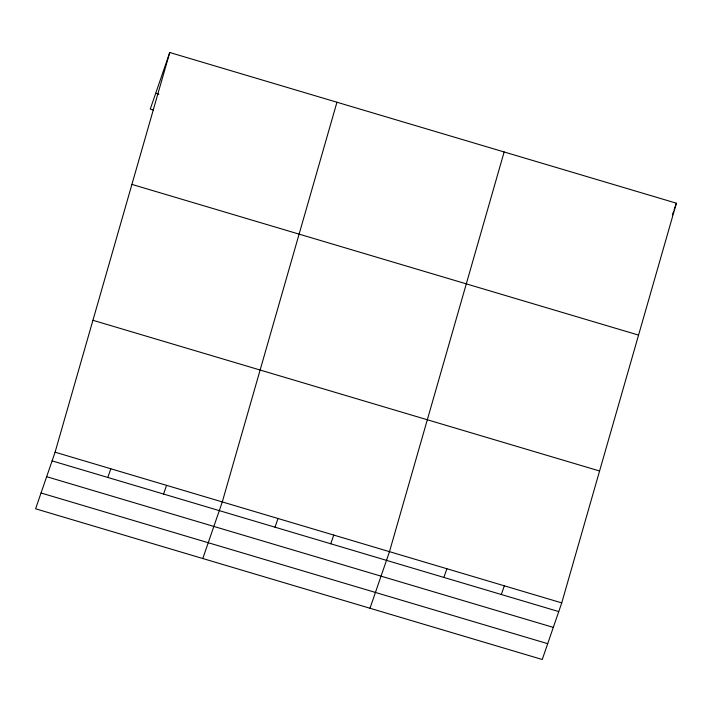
<?xml version="1.0" encoding="UTF-8"?>
<svg xmlns="http://www.w3.org/2000/svg" width="712" height="712" viewBox="0 0 712 712"><rect width="100%" height="100%" fill="white"/><g stroke="black" fill="none" stroke-linecap="round" stroke-linejoin="round"><path stroke-width="1.07" d="M55.091 452.191L169.75 52.501L676.4 203.205L561.741 602.895L542.25 659.499L35.6 508.795L55.091 452.191L561.741 602.895M336.945 102.234L222.286 501.924L202.795 558.528M504.141 151.968L389.482 551.658L369.991 608.262M169.75 52.501L150.259 109.105L153.418 110.04M107.824 477.467L110.823 468.772M163.555 494.039L166.555 485.353M275.019 527.192L278.018 518.505M330.751 543.772L333.75 535.077M443.905 577.432L446.896 568.737M501.328 594.511L504.318 585.816M672.386 214.864L673.41 211.9M674.068 209.969L676.4 203.205M155.706 93.299L158.856 94.233M131.907 184.399L638.566 335.103M92.925 320.293L599.575 470.997M52.101 460.887L558.751 611.59M46.654 476.693L553.304 627.397M41.047 492.989L547.697 643.684"/></g></svg>
